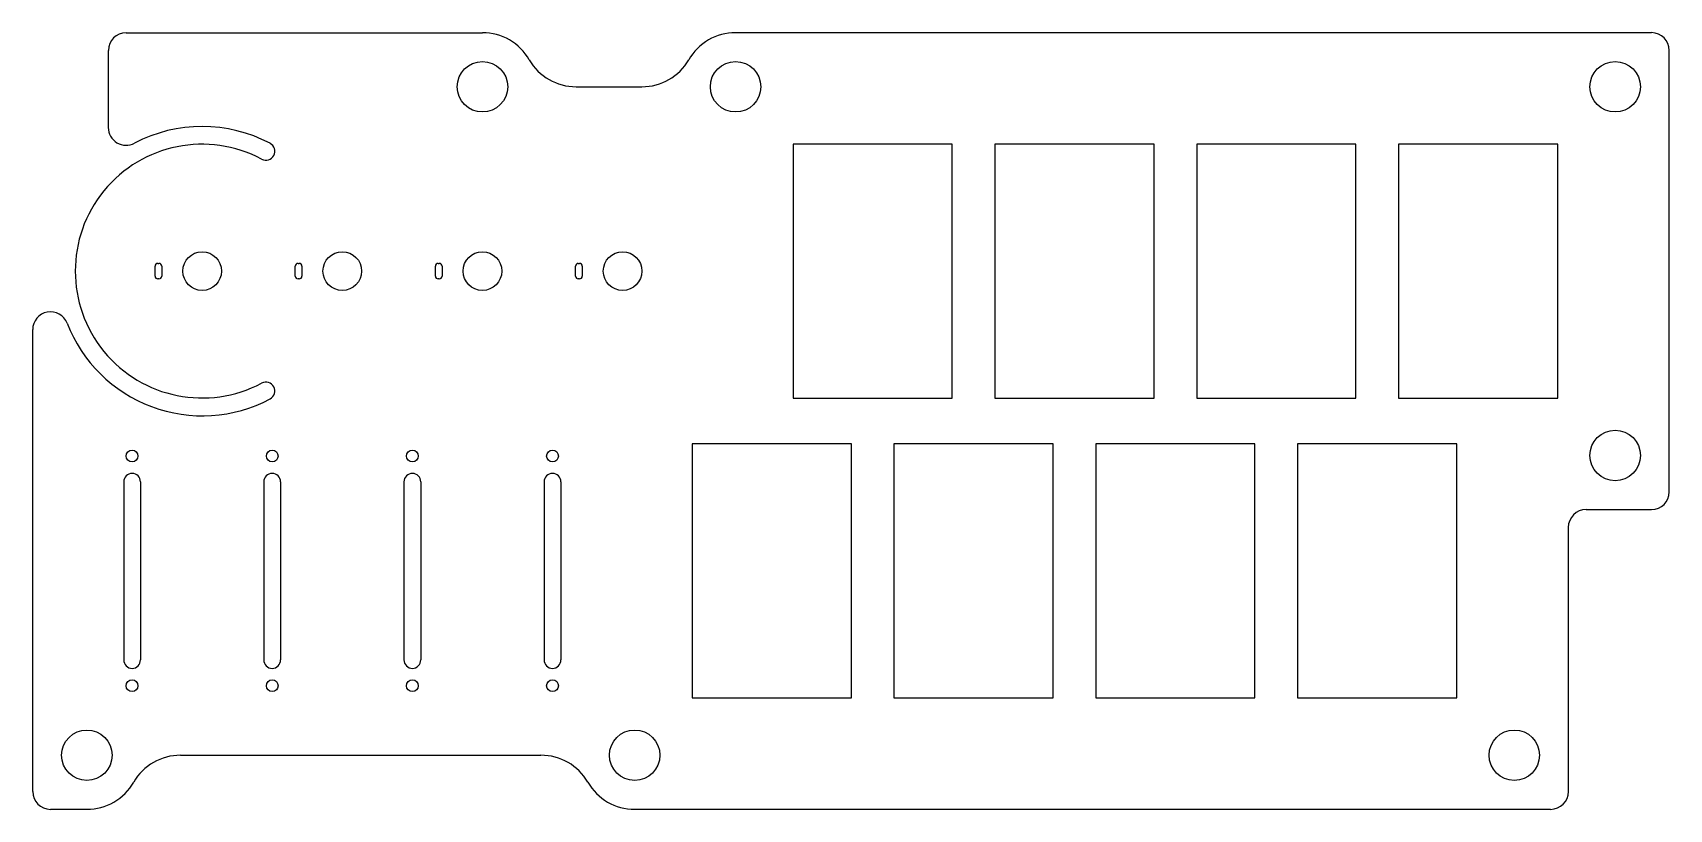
# Model space of a CAD drawing. Extents: x -258 to 34, y -96 to 43.
import ezdxf

# ---------------------------------------------------------------- set-up
doc = ezdxf.new("R2010")
doc.units = 0
doc.layers.get('0').update_dxf_attribs({"linetype": 'CONTINUOUS'})

msp = doc.modelspace()

# ---------------------------------------------------------------- linework, layer by layer
at = {"color": 7, "linetype": 'CONTINUOUS'}
for p, q in [((-241.16, 42.55), (-177.6, 42.55)), ((30.93, 42.55), (-132.45, 42.55)), ((-244.33, 25.63), (-244.33, 39.38)), ((34.1, -39.38), (34.1, 39.38)), ((-160.89, 32.9), (-149.16, 32.9)), ((-122.2, 22.65), (-122.2, -22.65)), ((-93.8, 22.65), (-122.2, 22.65)), ((-93.8, -22.65), (-93.8, 22.65)), ((-86.2, 22.65), (-86.2, -22.65)), ((-57.8, 22.65), (-86.2, 22.65)), ((-57.8, -22.65), (-57.8, 22.65)), ((-50.2, 22.65), (-50.2, -22.65)), ((-21.8, 22.65), (-50.2, 22.65)), ((-21.8, -22.65), (-21.8, 22.65)), ((-14.2, 22.65), (-14.2, -22.65)), ((14.2, 22.65), (-14.2, 22.65)), ((14.2, -22.65), (14.2, 22.65)), ((-236, -0.88), (-236, 0.88)), ((-235.5, 1.38), (-235.3, 1.38)), ((-234.8, 0.88), (-234.8, -0.88)), ((-211, -0.88), (-211, 0.88)), ((-210.5, 1.38), (-210.3, 1.38)), ((-209.8, 0.88), (-209.8, -0.88)), ((-186, -0.88), (-186, 0.88)), ((-185.5, 1.38), (-185.3, 1.38)), ((-184.8, 0.88), (-184.8, -0.88)), ((-161, -0.88), (-161, 0.88)), ((-160.5, 1.38), (-160.3, 1.38)), ((-159.8, 0.88), (-159.8, -0.88)), ((-235.3, -1.38), (-235.5, -1.38)), ((-210.3, -1.38), (-210.5, -1.38)), ((-185.3, -1.38), (-185.5, -1.38)), ((-160.3, -1.38), (-160.5, -1.38)), ((-257.82, -92.88), (-257.82, -10.44)), ((-122.2, -22.65), (-93.8, -22.65)), ((-86.2, -22.65), (-57.8, -22.65)), ((-50.2, -22.65), (-21.8, -22.65)), ((-14.2, -22.65), (14.2, -22.65)), ((-140.2, -30.85), (-140.2, -76.15)), ((-111.8, -30.85), (-140.2, -30.85)), ((-111.8, -76.15), (-111.8, -30.85)), ((-104.2, -30.85), (-104.2, -76.15)), ((-75.8, -30.85), (-104.2, -30.85)), ((-75.8, -76.15), (-75.8, -30.85)), ((-68.2, -30.85), (-68.2, -76.15)), ((-39.8, -30.85), (-68.2, -30.85)), ((-39.8, -76.15), (-39.8, -30.85)), ((-32.2, -30.85), (-32.2, -76.15)), ((-3.8, -30.85), (-32.2, -30.85)), ((-3.8, -76.15), (-3.8, -30.85)), ((-241.6, -37.6), (-241.6, -69.4)), ((-238.6, -37.6), (-238.6, -69.4)), ((-216.6, -37.6), (-216.6, -69.4)), ((-213.6, -37.6), (-213.6, -69.4)), ((-191.6, -37.6), (-191.6, -69.4)), ((-188.6, -37.6), (-188.6, -69.4)), ((-166.6, -37.6), (-166.6, -69.4)), ((-163.6, -37.6), (-163.6, -69.4)), ((19.27, -42.55), (30.93, -42.55)), ((16.1, -92.88), (16.1, -45.73)), ((-140.2, -76.15), (-111.8, -76.15)), ((-104.2, -76.15), (-75.8, -76.15)), ((-68.2, -76.15), (-39.8, -76.15)), ((-32.2, -76.15), (-3.8, -76.15)), ((-231.46, -86.4), (-167.16, -86.4)), ((-254.65, -96.05), (-248.17, -96.05)), ((-150.45, -96.05), (12.93, -96.05))]:
    msp.add_line(p, q, dxfattribs=at)
for centre, radius in [((-177.6, 32.9), 4.5), ((-132.45, 32.9), 4.5), ((24.45, 32.9), 4.5), ((-227.6, 0), 3.45), ((-202.6, 0), 3.45), ((-177.6, 0), 3.45), ((-152.6, 0), 3.45), ((24.45, -32.9), 4.5), ((-240.1, -33), 1.05), ((-215.1, -33), 1.05), ((-190.1, -33), 1.05), ((-165.1, -33), 1.05), ((-240.1, -74), 1.05), ((-215.1, -74), 1.05), ((-190.1, -74), 1.05), ((-165.1, -74), 1.05), ((-248.17, -86.4), 4.5), ((-150.45, -86.4), 4.5), ((6.45, -86.4), 4.5)]:
    msp.add_circle(centre, radius, dxfattribs=at)
for centre, radius, start, end in [((-241.16, 39.38), 3.17, 90, 180), ((-177.6, 32.9), 9.65, 30, 90), ((-132.45, 32.9), 9.65, 90, 150), ((30.93, 39.38), 3.18, 0, 90), ((-160.89, 42.55), 9.65, 210, 270), ((-149.16, 42.55), 9.65, 270, 330), ((-241.16, 25.63), 3.18, 180, 297.8822), ((-227.6, 0), 25.82, 62.0484, 117.8822), ((-227.6, 0), 22.64, 62.0484, 297.9516), ((-216.24, 21.4), 1.59, 242.0484, 62.0484), ((-235.5, 0.88), 0.5, 90, 180), ((-235.3, 0.88), 0.5, 0, 90), ((-210.5, 0.88), 0.5, 90, 180), ((-210.3, 0.88), 0.5, 0, 90), ((-185.5, 0.88), 0.5, 90, 180), ((-185.3, 0.88), 0.5, 0, 90), ((-160.5, 0.88), 0.5, 90, 180), ((-160.3, 0.88), 0.5, 0, 90), ((-235.5, -0.88), 0.5, 180, 270), ((-235.3, -0.88), 0.5, 270, 0), ((-210.5, -0.88), 0.5, 180, 270), ((-210.3, -0.88), 0.5, 270, 0), ((-185.5, -0.88), 0.5, 180, 270), ((-185.3, -0.88), 0.5, 270, 0), ((-160.5, -0.88), 0.5, 180, 270), ((-160.3, -0.88), 0.5, 270, 0), ((-254.65, -10.44), 3.18, 21.1013, 180), ((-227.6, 0), 25.82, 201.1013, 297.9516), ((-216.24, -21.4), 1.59, 297.9516, 117.9516), ((-240.1, -37.6), 1.5, 0, 180), ((-215.1, -37.6), 1.5, 0, 180), ((-190.1, -37.6), 1.5, 0, 180), ((-165.1, -37.6), 1.5, 0, 180), ((30.93, -39.38), 3.18, 270, 0), ((19.27, -45.73), 3.18, 90, 180), ((-240.1, -69.4), 1.5, 180, 0), ((-215.1, -69.4), 1.5, 180, 0), ((-190.1, -69.4), 1.5, 180, 0), ((-165.1, -69.4), 1.5, 180, 0), ((-231.46, -96.05), 9.65, 90, 150), ((-167.16, -96.05), 9.65, 30, 90), ((-254.65, -92.88), 3.18, 180, 270), ((-248.17, -86.4), 9.65, 270, 330), ((-150.45, -86.4), 9.65, 210, 270), ((12.93, -92.88), 3.18, 270, 0)]:
    msp.add_arc(centre, radius, start, end, dxfattribs=at)

doc.saveas('drawing.dxf')
